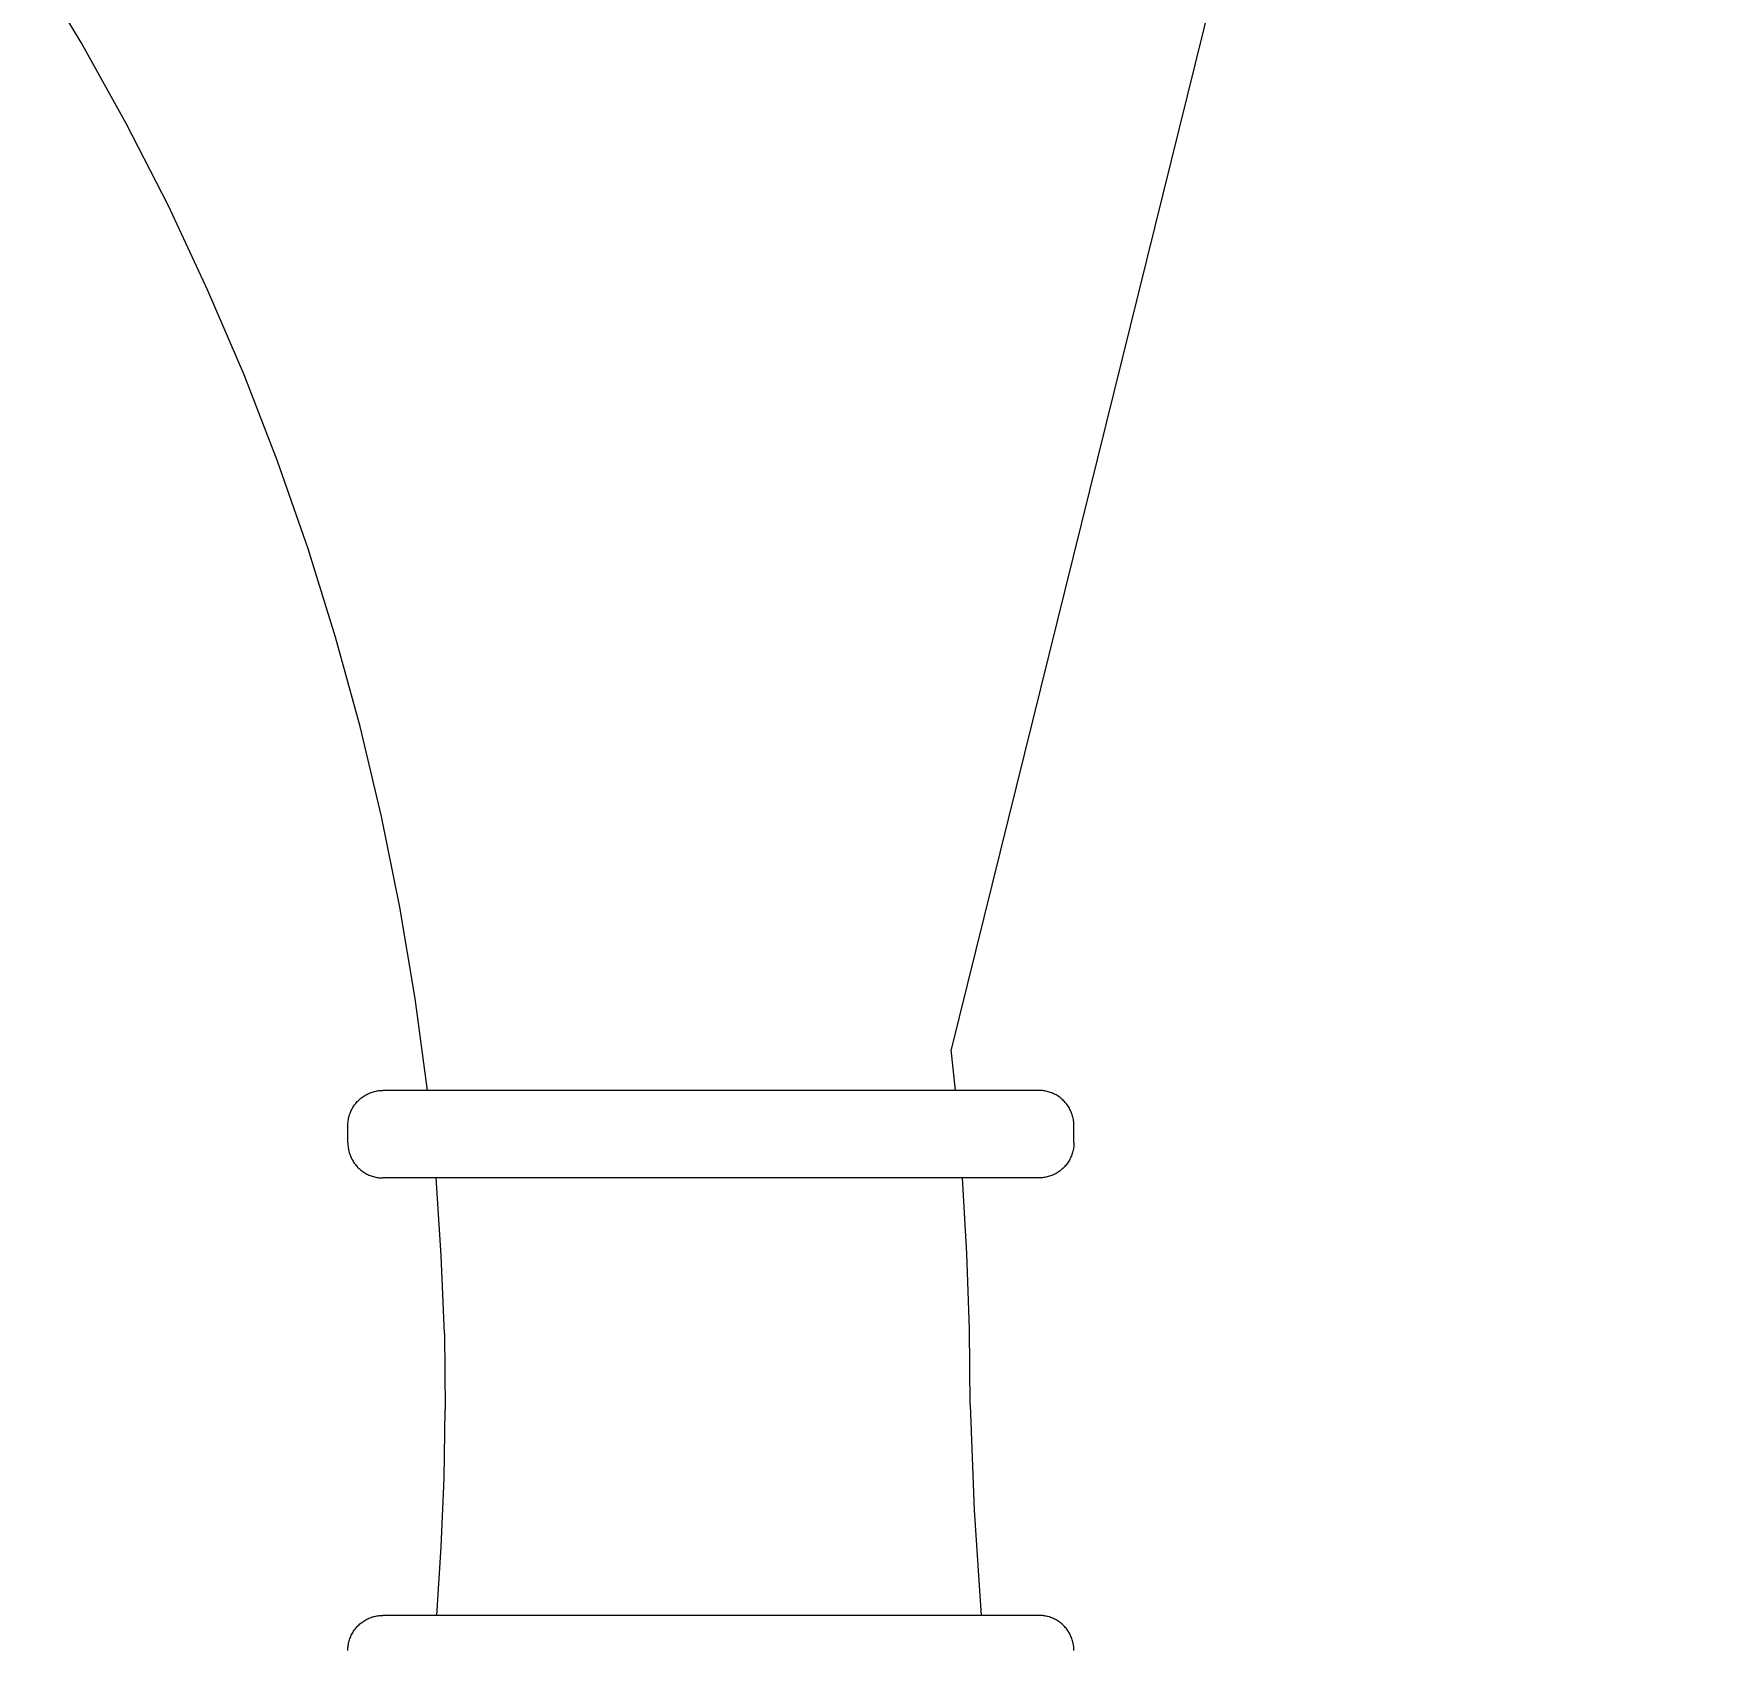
# Model space of a CAD drawing. Header units: inches. Extents: x -10 to 169, y -3 to 129.
# Drawn here: x 151.011 to 154.799, y 104.251 to 107.889 of the extents above; entities that cross this region are included whole.
import ezdxf

# ---------------------------------------------------------------- set-up
doc = ezdxf.new("R2010")
doc.units = ezdxf.units.IN
doc.layers.add('ZANO_R', color=7, linetype='Continuous', lineweight=0)
doc.layers.add('ZANO_W', color=1, linetype='Continuous', lineweight=0)
doc.styles.get("Standard").update_dxf_attribs({"font": 'arial.ttf'})
doc.dimstyles.new('amerykanie', dxfattribs={"dimtxt": 50, "dimasz": 50, "dimexe": 0.5, "dimexo": 0.5, "dimgap": 1, "dimtad": 1, "dimdec": 0, "dimzin": 0, "dimlunit": 5, "dimtxsty": 'Standard', "dimcen": 0.09, "dimclrd": 1, "dimclre": 1, "dimclrt": 1, "dimazin": 0, "dimtfac": 1, "dimtdec": 0, "dimtmove": 0, "dimatfit": 3, "dimfxl": 1, "dimtzin": 0, "dimarcsym": 1})

# ---------------------------------------------------------------- blocks, each defined once
blk = doc.blocks.new('*D355')
at = {"layer": 'ZANO_W', "color": 1, "lineweight": -2}
for p, q in [((153.1593, 114.45), (159.3176, 114.45)), ((158.8176, 98.5352), (158.8176, 113.45)), ((158.035, 97.5352), (159.3176, 97.5352))]:
    blk.add_line(p, q, dxfattribs=at)
at = {"layer": 'ZANO_W', "color": 1}
for points in [[(158.9842, 113.45), (158.6509, 113.45), (158.8176, 114.45)], [(158.6509, 98.5352), (158.9842, 98.5352), (158.8176, 97.5352)]]:
    blk.add_solid(points, dxfattribs=at)
at = {"layer": 'ZANO_W', "color": 1, "insert": (157.4774, 105.9926), "char_height": 1.625, "attachment_point": 5, "rotation": 90}
blk.add_mtext('16 15/16', dxfattribs=at)

msp = doc.modelspace()

# ---------------------------------------------------------------- linework, layer by layer
at = {"layer": 'ZANO_R'}
for p, q in [((154.63896, 111.92378), (153.07517, 105.6033)), ((151.11856, 107.86963), (151.01138, 108.04835)), ((151.21959, 107.68736), (151.11856, 107.86963)), ((151.31436, 107.50175), (151.21959, 107.68736)), ((151.40275, 107.31303), (151.31436, 107.50175)), ((151.48467, 107.12141), (151.40275, 107.31303)), ((151.56001, 106.9271), (151.48467, 107.12141)), ((151.62869, 106.73035), (151.56001, 106.9271)), ((151.69063, 106.53137), (151.62869, 106.73035)), ((151.74576, 106.33039), (151.69063, 106.53137)), ((151.79401, 106.12766), (151.74576, 106.33039)), ((151.83533, 105.9234), (151.79401, 106.12766)), ((151.86968, 105.71785), (151.83533, 105.9234)), ((151.897, 105.51125), (151.86968, 105.71785)), ((153.08461, 105.51125), (153.07517, 105.6033)), ((151.73112, 105.4757), (151.73264, 105.47792)), ((151.73264, 105.47792), (151.73422, 105.48009)), ((151.73422, 105.48009), (151.73588, 105.4822)), ((151.73588, 105.4822), (151.73762, 105.48426)), ((151.73762, 105.48426), (151.73942, 105.48626)), ((151.73942, 105.48626), (151.74129, 105.48819)), ((151.74129, 105.48819), (151.74322, 105.49006)), ((151.74322, 105.49006), (151.74522, 105.49186)), ((151.74522, 105.49186), (151.74727, 105.49359)), ((151.74727, 105.49359), (151.74939, 105.49525)), ((151.74939, 105.49525), (151.75156, 105.49684)), ((151.75156, 105.49684), (151.75378, 105.49835)), ((151.75378, 105.49835), (151.75605, 105.49979)), ((151.75605, 105.49979), (151.75837, 105.50115)), ((151.75837, 105.50115), (151.76074, 105.50242)), ((151.76074, 105.50242), (151.76315, 105.50362)), ((151.76315, 105.50362), (151.76559, 105.50473)), ((151.76559, 105.50473), (151.76808, 105.50576)), ((151.76808, 105.50576), (151.7706, 105.50671)), ((151.7706, 105.50671), (151.77314, 105.50756)), ((151.77314, 105.50756), (151.77572, 105.50833)), ((151.77572, 105.50833), (151.77832, 105.50901)), ((151.77832, 105.50901), (151.78094, 105.5096)), ((151.78094, 105.5096), (151.78359, 105.51011)), ((151.78359, 105.51011), (151.78624, 105.51052)), ((151.78624, 105.51052), (151.78891, 105.51084)), ((151.78891, 105.51084), (151.79159, 105.51107)), ((151.79159, 105.51107), (151.79428, 105.51121)), ((151.79428, 105.51121), (151.79696, 105.51125)), ((153.27252, 105.51125), (151.79696, 105.51125)), ((153.2752, 105.51121), (153.27252, 105.51125)), ((153.27789, 105.51107), (153.2752, 105.51121)), ((153.28057, 105.51084), (153.27789, 105.51107)), ((153.28324, 105.51052), (153.28057, 105.51084)), ((153.28589, 105.51011), (153.28324, 105.51052)), ((153.28854, 105.5096), (153.28589, 105.51011)), ((153.29116, 105.50901), (153.28854, 105.5096)), ((153.29376, 105.50833), (153.29116, 105.50901)), ((153.29634, 105.50756), (153.29376, 105.50833)), ((153.29888, 105.50671), (153.29634, 105.50756)), ((153.3014, 105.50576), (153.29888, 105.50671)), ((153.30389, 105.50473), (153.3014, 105.50576)), ((153.30633, 105.50362), (153.30389, 105.50473)), ((153.30874, 105.50242), (153.30633, 105.50362)), ((153.31111, 105.50115), (153.30874, 105.50242)), ((153.31343, 105.49979), (153.31111, 105.50115)), ((153.3157, 105.49835), (153.31343, 105.49979)), ((153.31792, 105.49684), (153.3157, 105.49835)), ((153.32009, 105.49525), (153.31792, 105.49684)), ((153.32221, 105.49359), (153.32009, 105.49525)), ((153.32426, 105.49186), (153.32221, 105.49359)), ((153.32626, 105.49006), (153.32426, 105.49186)), ((153.32819, 105.48819), (153.32626, 105.49006)), ((153.33006, 105.48626), (153.32819, 105.48819)), ((153.33186, 105.48426), (153.33006, 105.48626)), ((153.3336, 105.4822), (153.33186, 105.48426)), ((153.33526, 105.48009), (153.3336, 105.4822)), ((153.33684, 105.47792), (153.33526, 105.48009)), ((153.33836, 105.4757), (153.33684, 105.47792)), ((151.71841, 105.43788), (151.71864, 105.44056)), ((151.71864, 105.44056), (151.71896, 105.44323)), ((151.71896, 105.44323), (151.71937, 105.44589)), ((151.71937, 105.44589), (151.71987, 105.44853)), ((151.71987, 105.44853), (151.72046, 105.45115)), ((151.72046, 105.45115), (151.72114, 105.45376)), ((151.72114, 105.45376), (151.72191, 105.45633)), ((151.72191, 105.45633), (151.72277, 105.45888)), ((151.72277, 105.45888), (151.72371, 105.4614)), ((151.72371, 105.4614), (151.72474, 105.46388)), ((151.72474, 105.46388), (151.72586, 105.46633)), ((151.72586, 105.46633), (151.72705, 105.46874)), ((151.72705, 105.46874), (151.72833, 105.4711)), ((151.72833, 105.4711), (151.72969, 105.47342)), ((151.72969, 105.47342), (151.73112, 105.4757)), ((153.33979, 105.47342), (153.33836, 105.4757)), ((153.34115, 105.4711), (153.33979, 105.47342)), ((153.34243, 105.46874), (153.34115, 105.4711)), ((153.34362, 105.46633), (153.34243, 105.46874)), ((153.34474, 105.46388), (153.34362, 105.46633)), ((153.34577, 105.4614), (153.34474, 105.46388)), ((153.34671, 105.45888), (153.34577, 105.4614)), ((153.34757, 105.45633), (153.34671, 105.45888)), ((153.34834, 105.45376), (153.34757, 105.45633)), ((153.34902, 105.45115), (153.34834, 105.45376)), ((153.34961, 105.44853), (153.34902, 105.45115)), ((153.35011, 105.44589), (153.34961, 105.44853)), ((153.35052, 105.44323), (153.35011, 105.44589)), ((153.35084, 105.44056), (153.35052, 105.44323)), ((153.35107, 105.43789), (153.35084, 105.44056)), ((151.71822, 105.43251), (151.71827, 105.4352)), ((151.71822, 105.39314), (151.71822, 105.43251)), ((151.71827, 105.4352), (151.71841, 105.43788)), ((153.35121, 105.4352), (153.35107, 105.43789)), ((153.35126, 105.43251), (153.35121, 105.4352)), ((153.35125, 105.39314), (153.35125, 105.43251)), ((151.71822, 105.39314), (151.71827, 105.39045)), ((151.71827, 105.39045), (151.71841, 105.38777)), ((151.71841, 105.38777), (151.71864, 105.38509)), ((151.71864, 105.38509), (151.71896, 105.38242)), ((151.71896, 105.38242), (151.71937, 105.37976)), ((151.71937, 105.37976), (151.71987, 105.37712)), ((151.71987, 105.37712), (151.72046, 105.3745)), ((151.72046, 105.3745), (151.72114, 105.3719)), ((151.72114, 105.3719), (151.72191, 105.36932)), ((151.72191, 105.36932), (151.72277, 105.36677)), ((151.72277, 105.36677), (151.72371, 105.36426)), ((151.72371, 105.36426), (151.72474, 105.36177)), ((153.34577, 105.36426), (153.34474, 105.36177)), ((153.34671, 105.36677), (153.34577, 105.36426)), ((153.34757, 105.36932), (153.34671, 105.36677)), ((153.34834, 105.3719), (153.34757, 105.36932)), ((153.34902, 105.3745), (153.34834, 105.3719)), ((153.34961, 105.37712), (153.34902, 105.3745)), ((153.35011, 105.37976), (153.34961, 105.37712)), ((153.35052, 105.38242), (153.35011, 105.37976)), ((153.35084, 105.38509), (153.35052, 105.38242)), ((153.35107, 105.38777), (153.35084, 105.38509)), ((153.35121, 105.39045), (153.35107, 105.38777)), ((153.35126, 105.39314), (153.35121, 105.39045)), ((151.72474, 105.36177), (151.72586, 105.35932)), ((151.72586, 105.35932), (151.72705, 105.35692)), ((151.72705, 105.35692), (151.72833, 105.35455)), ((151.72833, 105.35455), (151.72969, 105.35223)), ((151.72969, 105.35223), (151.73112, 105.34996)), ((151.73112, 105.34996), (151.73264, 105.34773)), ((151.73264, 105.34773), (151.73422, 105.34556)), ((151.73422, 105.34556), (151.73588, 105.34345)), ((151.73588, 105.34345), (151.73762, 105.34139)), ((151.73762, 105.34139), (151.73942, 105.3394)), ((151.73942, 105.3394), (151.74129, 105.33746)), ((151.74129, 105.33746), (151.74322, 105.3356)), ((151.74322, 105.3356), (151.74522, 105.33379)), ((151.74522, 105.33379), (151.74727, 105.33206)), ((151.74727, 105.33206), (151.74939, 105.3304)), ((151.74939, 105.3304), (151.75156, 105.32881)), ((151.75156, 105.32881), (151.75378, 105.3273)), ((151.75378, 105.3273), (151.75605, 105.32586)), ((151.75605, 105.32586), (151.75837, 105.32451)), ((153.31343, 105.32586), (153.31111, 105.32451)), ((153.3157, 105.3273), (153.31343, 105.32586)), ((153.31792, 105.32881), (153.3157, 105.3273)), ((153.32009, 105.3304), (153.31792, 105.32881)), ((153.32221, 105.33206), (153.32009, 105.3304)), ((153.32426, 105.33379), (153.32221, 105.33206)), ((153.32626, 105.3356), (153.32426, 105.33379)), ((153.32819, 105.33746), (153.32626, 105.3356)), ((153.33006, 105.3394), (153.32819, 105.33746)), ((153.33186, 105.34139), (153.33006, 105.3394)), ((153.3336, 105.34345), (153.33186, 105.34139)), ((153.33526, 105.34556), (153.3336, 105.34345)), ((153.33684, 105.34773), (153.33526, 105.34556)), ((153.33836, 105.34996), (153.33684, 105.34773)), ((153.33979, 105.35223), (153.33836, 105.34996)), ((153.34115, 105.35455), (153.33979, 105.35223)), ((153.34243, 105.35692), (153.34115, 105.35455)), ((153.34362, 105.35932), (153.34243, 105.35692)), ((153.34474, 105.36177), (153.34362, 105.35932)), ((151.75837, 105.32451), (151.76074, 105.32323)), ((151.76074, 105.32323), (151.76315, 105.32203)), ((151.76315, 105.32203), (151.76559, 105.32092)), ((151.76559, 105.32092), (151.76808, 105.31989)), ((151.76808, 105.31989), (151.7706, 105.31895)), ((151.7706, 105.31895), (151.77314, 105.31809)), ((151.77314, 105.31809), (151.77572, 105.31732)), ((151.77572, 105.31732), (151.77832, 105.31664)), ((151.77832, 105.31664), (151.78094, 105.31605)), ((151.78094, 105.31605), (151.78359, 105.31555)), ((151.78359, 105.31555), (151.78624, 105.31513)), ((151.78624, 105.31513), (151.78891, 105.31481)), ((151.78891, 105.31481), (151.79159, 105.31458)), ((151.79159, 105.31458), (151.79428, 105.31445)), ((151.79428, 105.31445), (151.79696, 105.3144)), ((153.27252, 105.3144), (151.79696, 105.3144)), ((151.92828, 105.1397), (151.91641, 105.3144)), ((153.11058, 105.14444), (153.10086, 105.3144)), ((153.2752, 105.31445), (153.27252, 105.3144)), ((153.27789, 105.31458), (153.2752, 105.31445)), ((153.28057, 105.31481), (153.27789, 105.31458)), ((153.28324, 105.31513), (153.28057, 105.31481)), ((153.28589, 105.31555), (153.28324, 105.31513)), ((153.28854, 105.31605), (153.28589, 105.31555)), ((153.29116, 105.31664), (153.28854, 105.31605)), ((153.29376, 105.31732), (153.29116, 105.31664)), ((153.29634, 105.31809), (153.29376, 105.31732)), ((153.29888, 105.31895), (153.29634, 105.31809)), ((153.3014, 105.31989), (153.29888, 105.31895)), ((153.30389, 105.32092), (153.3014, 105.31989)), ((153.30633, 105.32203), (153.30389, 105.32092)), ((153.30874, 105.32323), (153.30633, 105.32203)), ((153.31111, 105.32451), (153.30874, 105.32323)), ((151.93514, 104.96473), (151.92828, 105.1397)), ((153.11634, 104.9743), (153.11058, 105.14444)), ((151.93514, 104.96473), (151.937, 104.79298)), ((153.11813, 104.80407), (153.11634, 104.9743)), ((153.11813, 104.80407), (153.12677, 104.56693)), ((151.93456, 104.63856), (151.937, 104.79298)), ((151.92822, 104.48425), (151.93456, 104.63856)), ((153.12677, 104.56693), (153.14237, 104.33015)), ((151.91799, 104.33015), (151.92822, 104.48425)), ((151.73588, 104.3011), (151.73762, 104.30316)), ((151.73762, 104.30316), (151.73942, 104.30515)), ((151.73942, 104.30515), (151.74129, 104.30709)), ((151.74129, 104.30709), (151.74322, 104.30896)), ((151.74322, 104.30896), (151.74522, 104.31076)), ((151.74522, 104.31076), (151.74727, 104.31249)), ((151.74727, 104.31249), (151.74939, 104.31415)), ((151.74939, 104.31415), (151.75156, 104.31574)), ((151.75156, 104.31574), (151.75378, 104.31725)), ((151.75378, 104.31725), (151.75605, 104.31869)), ((151.75605, 104.31869), (151.75837, 104.32004)), ((151.75837, 104.32004), (151.76074, 104.32132)), ((151.76074, 104.32132), (151.76315, 104.32252)), ((151.76315, 104.32252), (151.76559, 104.32363)), ((151.76559, 104.32363), (151.76808, 104.32466)), ((151.76808, 104.32466), (151.7706, 104.3256)), ((151.7706, 104.3256), (151.77314, 104.32646)), ((151.77314, 104.32646), (151.77572, 104.32723)), ((151.77572, 104.32723), (151.77832, 104.32791)), ((151.77832, 104.32791), (151.78094, 104.3285)), ((151.78094, 104.3285), (151.78359, 104.329)), ((151.78359, 104.329), (151.78624, 104.32942)), ((151.78624, 104.32942), (151.78891, 104.32974)), ((151.78891, 104.32974), (151.79159, 104.32997)), ((151.79159, 104.32997), (151.79428, 104.3301)), ((151.79428, 104.3301), (151.79696, 104.33015)), ((153.27252, 104.33015), (151.79696, 104.33015)), ((153.2752, 104.3301), (153.27252, 104.33015)), ((153.27789, 104.32997), (153.2752, 104.3301)), ((153.28057, 104.32974), (153.27789, 104.32997)), ((153.28324, 104.32942), (153.28057, 104.32974)), ((153.28589, 104.329), (153.28324, 104.32942)), ((153.28854, 104.3285), (153.28589, 104.329)), ((153.29116, 104.32791), (153.28854, 104.3285)), ((153.29376, 104.32723), (153.29116, 104.32791)), ((153.29634, 104.32646), (153.29376, 104.32723)), ((153.29888, 104.3256), (153.29634, 104.32646)), ((153.3014, 104.32466), (153.29888, 104.3256)), ((153.30389, 104.32363), (153.3014, 104.32466)), ((153.30633, 104.32252), (153.30389, 104.32363)), ((153.30874, 104.32132), (153.30633, 104.32252)), ((153.31111, 104.32004), (153.30874, 104.32132)), ((153.31343, 104.31869), (153.31111, 104.32004)), ((153.3157, 104.31725), (153.31343, 104.31869)), ((153.31792, 104.31574), (153.3157, 104.31725)), ((153.32009, 104.31415), (153.31792, 104.31574)), ((153.32221, 104.31249), (153.32009, 104.31415)), ((153.32426, 104.31076), (153.32221, 104.31249)), ((153.32626, 104.30896), (153.32426, 104.31076)), ((153.32819, 104.30709), (153.32626, 104.30896)), ((153.33006, 104.30515), (153.32819, 104.30709)), ((153.33186, 104.30316), (153.33006, 104.30515)), ((153.3336, 104.3011), (153.33186, 104.30316)), ((151.71896, 104.26213), (151.71937, 104.26479)), ((151.71937, 104.26479), (151.71987, 104.26743)), ((151.71987, 104.26743), (151.72046, 104.27005)), ((151.72046, 104.27005), (151.72114, 104.27265)), ((151.72114, 104.27265), (151.72191, 104.27523)), ((151.72191, 104.27523), (151.72277, 104.27778)), ((151.72277, 104.27778), (151.72371, 104.2803)), ((151.72371, 104.2803), (151.72474, 104.28278)), ((151.72474, 104.28278), (151.72586, 104.28523)), ((151.72586, 104.28523), (151.72705, 104.28763)), ((151.72705, 104.28763), (151.72833, 104.29)), ((151.72833, 104.29), (151.72969, 104.29232)), ((151.72969, 104.29232), (151.73112, 104.29459)), ((151.73112, 104.29459), (151.73264, 104.29682)), ((151.73264, 104.29682), (151.73422, 104.29899)), ((151.73422, 104.29899), (151.73588, 104.3011)), ((153.33526, 104.29899), (153.3336, 104.3011)), ((153.33684, 104.29682), (153.33526, 104.29899)), ((153.33836, 104.29459), (153.33684, 104.29682)), ((153.33979, 104.29232), (153.33836, 104.29459)), ((153.34115, 104.29), (153.33979, 104.29232)), ((153.34243, 104.28763), (153.34115, 104.29)), ((153.34362, 104.28523), (153.34243, 104.28763)), ((153.34474, 104.28278), (153.34362, 104.28523)), ((153.34577, 104.2803), (153.34474, 104.28278)), ((153.34671, 104.27778), (153.34577, 104.2803)), ((153.34757, 104.27523), (153.34671, 104.27778)), ((153.34834, 104.27265), (153.34757, 104.27523)), ((153.34902, 104.27005), (153.34834, 104.27265)), ((153.34961, 104.26743), (153.34902, 104.27005)), ((153.35011, 104.26479), (153.34961, 104.26743)), ((153.35052, 104.26213), (153.35011, 104.26479)), ((151.71822, 104.25141), (151.71827, 104.2541)), ((151.71827, 104.2541), (151.71841, 104.25678)), ((151.71841, 104.25678), (151.71864, 104.25946)), ((151.71864, 104.25946), (151.71896, 104.26213)), ((153.35084, 104.25946), (153.35052, 104.26213)), ((153.35107, 104.25678), (153.35084, 104.25946)), ((153.35121, 104.2541), (153.35107, 104.25678)), ((153.35126, 104.25141), (153.35121, 104.2541))]:
    msp.add_line(p, q, dxfattribs=at)

# ---------------------------------------------------------------- dimensions: what is measured, and where the dimension line sits
at = {"layer": 'ZANO_W'}
dim = msp.add_linear_dim(base=(158.81758, 114.44995), p1=(157.53504, 97.53515), p2=(152.65925, 114.44995), angle=90, dimstyle='amerykanie', override={"dimtxt": 1.625, "dimasz": 1, "dimgap": 0.5, "dimdec": 4, "dimaunit": 1, "dimadec": 1, "dimtdec": 4, "dimtmove": 1, "dimfrac": 2}, dxfattribs=at)
dim.commit()
dim.dimension.update_dxf_attribs({"geometry": '*D355', "text_midpoint": (157.47737, 105.99255)})

doc.saveas('drawing.dxf')
